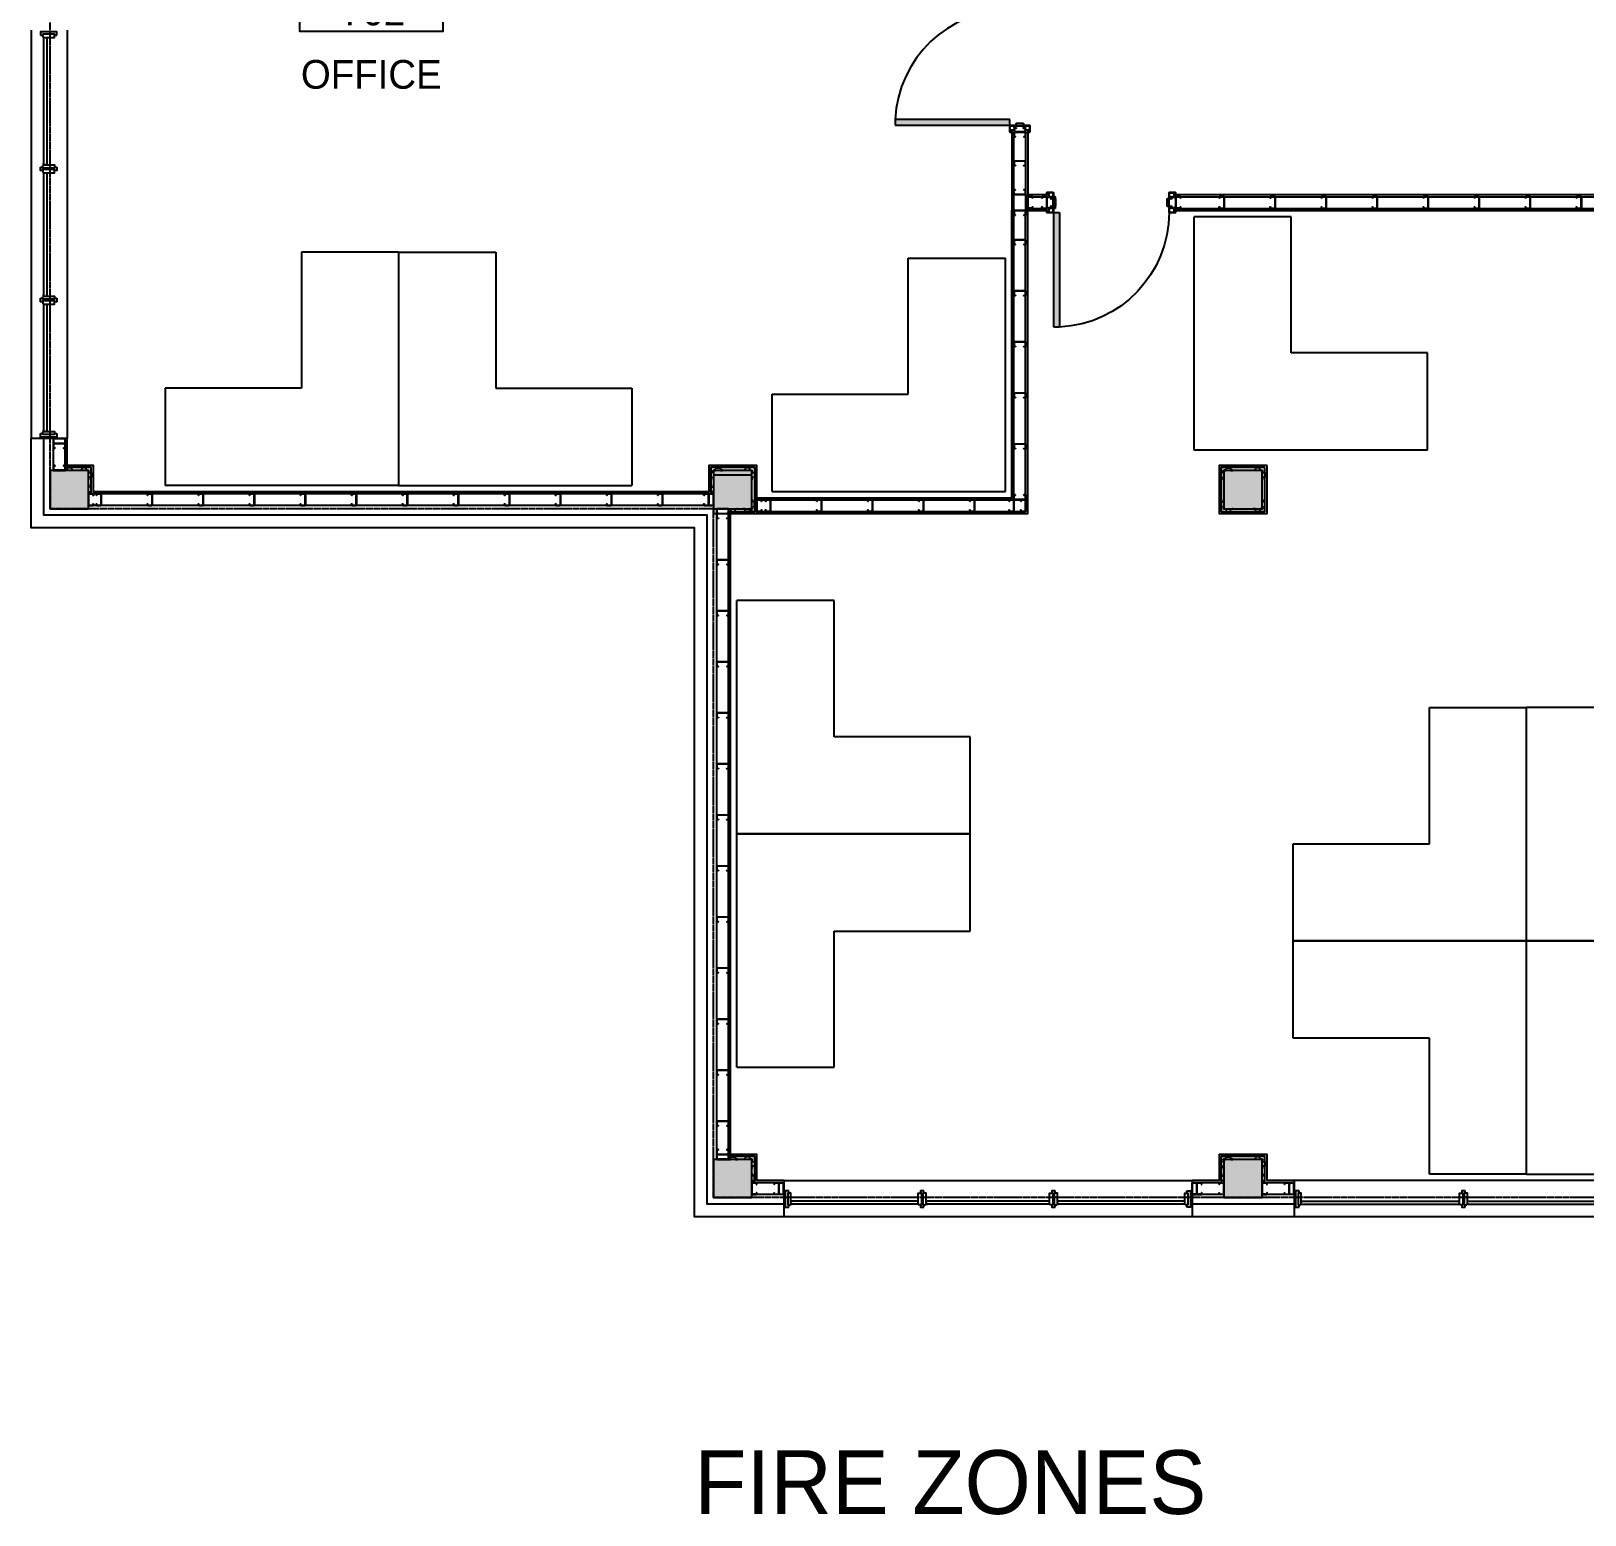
# Model space of a CAD drawing. Header units: millimetres. Extents: x 5414 to 278894, y 4264 to 146383.
# Drawn here: x 227414 to 239594, y 4264 to 15895 of the extents above; entities that cross this region are included whole.
import ezdxf
from ezdxf.enums import TextEntityAlignment as Align

# ---------------------------------------------------------------- set-up
doc = ezdxf.new("R2010")
doc.units = ezdxf.units.MM
doc.linetypes.add('Commercial Base Plan$0$ACAD_ISO02W100', pattern=[15, 12, -3])
for name, color, linetype in [('Commercial Base Plan$0$A-DR-INT', 6, 'Continuous'), ('Commercial Base Plan$0$A-GL-RMS-IDN', 6, 'Continuous'), ('Commercial Base Plan$0$A-PL-LAY-S', 6, 'Continuous'), ('Commercial Base Plan$0$I-FU-DSK', 6, 'Continuous')]:
    doc.layers.add(name, color=color, linetype=linetype)
doc.styles.add('Commercial Base Plan$0$STYLUS BT', font='stylu.ttf')

# ---------------------------------------------------------------- blocks, each defined once
blk = doc.blocks.new('Commercial Base Plan$0$wbFurringChanel 70x22')
blk.add_lwpolyline([(5, 3), (0, 3, 0.414214), (0, 2), (0, 0, 0.414214), (0, 0), (16, 0, 0.394412), (16, 0), (17, 22, -0.394412), (18, 22), (18, 22, -0.198912), (19, 22), (19, 21, 0.198912), (19, 21), (51, 21), (51, 21, 0.198912), (51, 21), (51, 22, -0.198912), (52, 22), (52, 22, -0.394412), (53, 22), (54, 0, 0.394412), (54, 0), (70, 0, 0.414214), (70, 0), (70, 2, 0.414214), (70, 2), (65, 2)], format="xyb")
blk = doc.blocks.new('Commercial Base Plan$0$wbC_Stud 92x38')
blk.add_lwpolyline([(-13, 38), (-3, 38, -0.414214), (0, 35), (0, 3, -0.414214), (-3, 0), (-89, 0, -0.414214), (-92, 3), (-92, 35, -0.414214), (-89, 38), (-79, 38), (-79, 37), (-89, 37, 0.414214), (-91, 35), (-91, 3, 0.414214), (-89, 1), (-3, 1, 0.414214), (-1, 3), (-1, 35, 0.414214), (-3, 37), (-13, 37)], format="xyb", close=True)
blk = doc.blocks.new('Commercial Base Plan$0$wbAluminJamb 127x44.5')
for p, q in [((-109.5, 39.25), (-127, 39.25)), ((-22.5, 56.5), (-17.5, 51.5)), ((0, 39.25), (-17.5, 39.25))]:
    blk.add_line(p, q)
at = {"color": 5}
for p, q in [((-47.5, 56.5), (-47.5, 66.5)), ((-22.5, 56.5), (-22.5, 66.5))]:
    blk.add_line(p, q, dxfattribs=at)
for points in [[(-127, 39.25), (-127, 12), (0, 12), (0, 39.25)], [(-22.5, 56.5), (-109.5, 56.5), (-109.5, 31.5), (-17.5, 31.5), (-17.5, 51.5)]]:
    blk.add_lwpolyline(points)
blk = doc.blocks.new('Commercial Base Plan$0$wbAluminMulion 127x44.5')
for p, q in [((-109.5, 13.625), (-127, 13.625)), ((-22.5, 30.875), (-17.5, 25.875)), ((0, 13.625), (-17.5, 13.625)), ((-22.5, -30.875), (-17.5, -25.875))]:
    blk.add_line(p, q)
at = {"color": 5}
for p, q in [((-47.5, 30.875), (-47.5, 40.875)), ((-22.5, 30.875), (-22.5, 40.875)), ((-47.5, -30.875), (-47.5, -40.875)), ((-22.5, -30.875), (-22.5, -40.875))]:
    blk.add_line(p, q, dxfattribs=at)
for points in [[(-127, 13.625), (-127, -13.625), (-109.5, -13.625)], [(-22.5, 30.875), (-109.5, 30.875), (-109.5, 5.875), (-17.5, 5.875), (-17.5, 25.875)], [(-17.5, -13.625), (0, -13.625), (0, 13.625)], [(-22.5, -30.875), (-109.5, -30.875), (-109.5, -5.875), (-17.5, -5.875), (-17.5, -25.875)]]:
    blk.add_lwpolyline(points)
blk = doc.blocks.new('Commercial Base Plan$0$wbW01Plan_5176x127(ro5200)')
for p, q in [((-5143.5, -22.5), (-3902.625, -22.5)), ((-5143.5, -47.5), (-3902.625, -47.5)), ((-3840.875, -22.5), (-2630.875, -22.5)), ((-3840.875, -47.5), (-2630.875, -47.5)), ((-1359.125, -22.5), (-2569.125, -22.5)), ((-1359.125, -47.5), (-2569.125, -47.5)), ((-56.5, -22.5), (-1297.375, -22.5)), ((-56.5, -47.5), (-1297.375, -47.5))]:
    blk.add_line(p, q)
at = {"rotation": 90}
for name, p in [('Commercial Base Plan$0$wbAluminMulion 127x44.5', (-3871.75, 0)), ('Commercial Base Plan$0$wbAluminMulion 127x44.5', (-2600, 0)), ('Commercial Base Plan$0$wbAluminMulion 127x44.5', (-1328.25, 0)), ('Commercial Base Plan$0$wbAluminJamb 127x44.5', (0, 0))]:
    blk.add_blockref(name, p, dxfattribs=at)
at = {"xscale": -1, "rotation": 270}
blk.add_blockref('Commercial Base Plan$0$wbAluminJamb 127x44.5', (-5200, 0), dxfattribs=at)
blk = doc.blocks.new('Commercial Base Plan$0$wbW02Plan_3176x127(ro3200)')
for p, q in [((-3143.5, -22.5), (-2145.375, -22.5)), ((-3143.5, -47.5), (-2145.375, -47.5)), ((-2083.625, -22.5), (-1116.375, -22.5)), ((-2083.625, -47.5), (-1116.375, -47.5)), ((-1054.625, -22.5), (-56.5, -22.5)), ((-1054.625, -47.5), (-56.5, -47.5))]:
    blk.add_line(p, q)
at = {"rotation": 90}
for name, p in [('Commercial Base Plan$0$wbAluminMulion 127x44.5', (-2114.5, 0)), ('Commercial Base Plan$0$wbAluminMulion 127x44.5', (-1085.5, 0)), ('Commercial Base Plan$0$wbAluminJamb 127x44.5', (0, 0))]:
    blk.add_blockref(name, p, dxfattribs=at)
at = {"xscale": -1, "rotation": 270}
blk.add_blockref('Commercial Base Plan$0$wbAluminJamb 127x44.5', (-3200, 0), dxfattribs=at)
blk = doc.blocks.new('Commercial Base Plan$0$att.RoomName&Number')
blk.add_lwpolyline([(-7.5, 0), (7.5, 0), (7.5, 5), (-7.5, 5)], close=True)
at = {"style": 'Commercial Base Plan$0$STYLUS BT'}
for tag, p in [('ROOM_NAME', (0, 9.5)), ('ROOM', (0, 2.5))]:
    blk.add_attdef(tag, text='', height=3, dxfattribs=at).set_placement(p, align=Align.MIDDLE)
blk = doc.blocks.new('Commercial Base Plan$0$wbDoorPlan 900x124(1010ro)')
for p, q in [((55, 976), (55, 77)), ((100, 976), (55, 976)), ((100, 77), (100, 976)), ((1, -35), (1, 35)), ((55, 77), (100, 77)), ((1009, -35), (1009, 35))]:
    blk.add_line(p, q)
for points in [[(9, 65), (2, 65, -0.414214), (1, 66), (1, 77, -0.414214), (2, 78), (50, 78, -0.414214), (51, 77), (51, 29, 0.414214), (52, 28), (66, 28, -0.414214), (67, 27), (67, -27, -0.414214), (66, -28), (52, -28, 0.414214), (51, -29), (51, -77, -0.414214), (50, -78), (2, -78, -0.414214), (1, -77), (1, -66, -0.414214), (2, -65), (9, -65), (9, -64), (2, -64, 0.414214), (0, -66), (0, -77, 0.414214), (2, -79), (50, -79, 0.414214), (52, -77), (52, -29), (66, -29, 0.414214), (68, -27), (68, 27, 0.414214), (66, 29), (52, 29), (52, 77, 0.414214), (50, 79), (2, 79, 0.414214), (0, 77), (0, 66, 0.414214), (2, 64), (9, 64)], [(1001, 65), (1008, 65, 0.414214), (1009, 66), (1009, 77, 0.414214), (1008, 78), (960, 78, 0.414214), (959, 77), (959, 29, -0.414214), (958, 28), (944, 28, 0.414214), (943, 27), (943, -27, 0.414214), (944, -28), (958, -28, -0.414214), (959, -29), (959, -77, 0.414214), (960, -78), (1008, -78, 0.414214), (1009, -77), (1009, -66, 0.414214), (1008, -65), (1001, -65), (1001, -64), (1008, -64, -0.414214), (1010, -66), (1010, -77, -0.414214), (1008, -79), (960, -79, -0.414214), (958, -77), (958, -29), (944, -29, -0.414214), (942, -27), (942, 27, -0.414214), (944, 29), (958, 29), (958, 77, -0.414214), (960, 79), (1008, 79, -0.414214), (1010, 77), (1010, 66, -0.414214), (1008, 64), (1001, 64)]]:
    blk.add_lwpolyline(points, format="xyb", close=True)
for points in [[(0, -34), (0, 34), (20, 45), (15, 51), (15, 77), (50, 77), (50, -77), (15, -77), (15, -52), (20, -45)], [(1010, -34), (1010, 34), (990, 45), (995, 51), (995, 77), (960, 77), (960, -77), (995, -77), (995, -52), (990, -45)]]:
    blk.add_lwpolyline(points, close=True)
for centre in [(35, 36), (975, 36), (35, -36), (975, -36)]:
    blk.add_circle(centre, 8)
blk.add_arc((59, 78), 899, 359.9419, 87.4119)
blk.add_solid([(55, 976), (100, 976), (55, 77), (100, 77)])
blk = doc.blocks.new('Commercial Base Plan$0$desk')
for p, q in [((0, 1829), (0, 0)), ((0, 1829), (762, 1829)), ((762, 1829), (762, 762)), ((762, 762), (1829, 762)), ((1829, 762), (1829, 0)), ((0, 0), (1829, 0))]:
    blk.add_line(p, q)

msp = doc.modelspace()

# ---------------------------------------------------------------- hatches: boundary and pattern name
at = {"layer": 'Commercial Base Plan$0$A-PL-LAY-S'}
for points in [[(227864, 12451.2), (227564, 12451.2), (227564, 12151.2), (227864, 12151.2)], [(233064, 12451.2), (232764, 12451.2), (232764, 12151.2), (233064, 12151.2)], [(237064, 12451.2), (236764, 12451.2), (236764, 12151.2), (237064, 12151.2)], [(233064, 7051.2), (232764, 7051.2), (232764, 6751.2), (233064, 6751.2)], [(237064, 7051.2), (236764, 7051.2), (236764, 6751.2), (237064, 6751.2)]]:
    msp.add_hatch(color=256, dxfattribs=at).paths.add_polyline_path(points)

# ---------------------------------------------------------------- linework, layer by layer
for p, q in [((227414, 15901.2), (227414, 12701.2)), ((227697, 15901.2), (227697, 12701.2)), ((235102, 15103.2), (235226, 15103.2)), ((235210, 15103.2), (235210, 14489.2)), ((235226, 14597.2), (235376, 14597.2)), ((235376, 14489.2), (235376, 14613.2)), ((236386, 14489.2), (236386, 14613.2)), ((227697, 12701.2), (227414, 12701.2)), ((232897, 7092.2), (232897, 7092.2)), ((233314, 6884.2), (236514, 6884.2)), ((233314, 6884.2), (233314, 6601.2)), ((236514, 6884.2), (236514, 6601.2)), ((242514, 6884.2), (237314, 6884.2)), ((237314, 6884.2), (237314, 6601.2)), ((236514, 6601.2), (233314, 6601.2)), ((242514, 6601.2), (237314, 6601.2))]:
    msp.add_line(p, q, dxfattribs=at)
at = {"layer": 'Commercial Base Plan$0$A-PL-LAY-S', "linetype": 'Commercial Base Plan$0$ACAD_ISO02W100'}
msp.add_lwpolyline([(264264, 26451.2), (264264, 12151.2), (259064, 12151.2), (259064, 6751.2), (232764, 6751.2), (232764, 12151.2), (227564, 12151.2), (227564, 26451.2), (232764, 26451.2), (232764, 31851.2), (259064, 31851.2), (259064, 26451.2), (264264, 26451.2)], dxfattribs=at)
at = {"layer": 'Commercial Base Plan$0$A-PL-LAY-S'}
for points in [[(233102, 12221.2), (235118, 12221.2), (235118, 15103.2)], [(235102, 15103.2), (235102, 14489.2)], [(235226, 15103.2), (235226, 14613.2), (235376, 14613.2)], [(233102, 12113.2), (235226, 12113.2), (235226, 14613.2)], [(235226, 14505.2), (235376, 14505.2)], [(236386, 14613.2), (247566, 14613.2)], [(236386, 14597.2), (247566, 14597.2)], [(236386, 14505.2), (247566, 14505.2)], [(233102, 12129.2), (235210, 12129.2), (235210, 14489.2)], [(233102, 12237.2), (235102, 12237.2), (235102, 14489.2)], [(235226, 14489.2), (235376, 14489.2)], [(236386, 14489.2), (247566, 14489.2)], [(233314, 6884.2), (233102, 6884.2), (233102, 7089.2), (232897, 7089.2), (232897, 12113.2), (233102, 12113.2), (233102, 12489.2), (232726, 12489.2), (232726, 12284.2), (227902, 12284.2), (227902, 12489.2), (227697, 12489.2), (227697, 12701.2)], [(227886, 12268.2), (227886, 12473.2), (227681, 12473.2)], [(232881, 12129.2), (233086, 12129.2), (233086, 12473.2), (232742, 12473.2), (232742, 12268.2)], [(233086, 6868.2), (233086, 7073.2), (232881, 7073.2)], [(237314, 6884.2), (237102, 6884.2), (237102, 7089.2), (236726, 7089.2), (236726, 6884.2), (236514, 6884.2)], [(237086, 6868.2), (237086, 7073.2), (236742, 7073.2), (236742, 6868.2)]]:
    msp.add_lwpolyline(points, dxfattribs=at)
at = {"layer": 'Commercial Base Plan$0$A-PL-LAY-S', "linetype": 'Continuous'}
for points in [[(233314, 6601.2), (232614, 6601.2), (232614, 12001.2), (227414, 12001.2), (227414, 12701.2)], [(233314, 6701.2), (232714, 6701.2), (232714, 12101.2), (227514, 12101.2), (227514, 12701.2)], [(227589, 12451.2), (227589, 12701.2)], [(227681, 12451.2), (227681, 12701.2)], [(232764, 12268.2), (227864, 12268.2)], [(232764, 12176.2), (227864, 12176.2)], [(232789, 7051.2), (232789, 12151.2)], [(232881, 7051.2), (232881, 12151.2)], [(233314, 6868.2), (233064, 6868.2)], [(236764, 6868.2), (236514, 6868.2)], [(237314, 6868.2), (237064, 6868.2)], [(233314, 6776.2), (233064, 6776.2)], [(236764, 6776.2), (236514, 6776.2)], [(237314, 6701.2), (236514, 6701.2)], [(237314, 6776.2), (237064, 6776.2)], [(237314, 6601.2), (236514, 6601.2)]]:
    msp.add_lwpolyline(points, dxfattribs=at)
at = {"layer": 'Commercial Base Plan$0$A-PL-LAY-S'}
for points in [[(227864, 12451.2), (227564, 12451.2), (227564, 12151.2), (227864, 12151.2)], [(233064, 12451.2), (232764, 12451.2), (232764, 12151.2), (233064, 12151.2)], [(237086, 12473.2), (236742, 12473.2), (236742, 12129.2), (237086, 12129.2)], [(237064, 12451.2), (236764, 12451.2), (236764, 12151.2), (237064, 12151.2)], [(233064, 12413.2), (232764, 12413.2), (232764, 12113.2), (233064, 12113.2)], [(233064, 7051.2), (232764, 7051.2), (232764, 6751.2), (233064, 6751.2)], [(237064, 7051.2), (236764, 7051.2), (236764, 6751.2), (237064, 6751.2)]]:
    msp.add_lwpolyline(points, close=True, dxfattribs=at)
at = {"layer": 'Commercial Base Plan$0$A-PL-LAY-S', "linetype": 'Continuous'}
msp.add_lwpolyline([(237102, 12489.2), (236726, 12489.2), (236726, 12113.2), (237102, 12113.2)], close=True, dxfattribs=at)

# ---------------------------------------------------------------- block references
at = {"layer": 'Commercial Base Plan$0$A-DR-INT', "rotation": 90.00000000000001}
msp.add_blockref('Commercial Base Plan$0$wbDoorPlan 900x124(1010ro)', (235164, 15103.2), dxfattribs=at)
at = {"layer": 'Commercial Base Plan$0$A-DR-INT', "xscale": -1, "rotation": 180}
msp.add_blockref('Commercial Base Plan$0$wbDoorPlan 900x124(1010ro)', (235376, 14551.2), dxfattribs=at)
at = {"layer": 'Commercial Base Plan$0$A-GL-RMS-IDN'}
ref = msp.add_blockref('Commercial Base Plan$0$att.RoomName&Number', (230080.7, 16268.5), dxfattribs=dict(at, xscale=75, yscale=75, zscale=75, rotation=180))
ref.add_attrib('ROOM', '702', dxfattribs={"layer": '0', "height": 225, "style": 'Commercial Base Plan$0$STYLUS BT'}).set_placement((230095.7, 16052.7), align=Align.MIDDLE)
ref.add_attrib('ROOM_NAME', 'OFFICE', dxfattribs={"layer": '0', "height": 225, "style": 'Commercial Base Plan$0$STYLUS BT'}).set_placement((230080.7, 15556), align=Align.MIDDLE)
at = {"layer": 'Commercial Base Plan$0$A-PL-LAY-S', "xscale": -1}
for name, p, rotation in [('Commercial Base Plan$0$wbW02Plan_3176x127(ro3200)', (227489, 12701.2), 90), ('Commercial Base Plan$0$wbC_Stud 92x38', (235226, 14597.2), 270), ('Commercial Base Plan$0$wbC_Stud 92x38', (236386, 14597.2), 270), ('Commercial Base Plan$0$wbFurringChanel 70x22', (232764, 12451.2), 90), ('Commercial Base Plan$0$wbFurringChanel 70x22', (236764, 12451.2), 90), ('Commercial Base Plan$0$wbFurringChanel 70x22', (227864, 12268.2), 270), ('Commercial Base Plan$0$wbFurringChanel 70x22', (233064, 12151.2), 270), ('Commercial Base Plan$0$wbC_Stud 92x38', (233102, 12221.2), 270), ('Commercial Base Plan$0$wbFurringChanel 70x22', (237064, 12151.2), 270), ('Commercial Base Plan$0$wbFurringChanel 70x22', (232881, 12151.2), 180), ('Commercial Base Plan$0$wbFurringChanel 70x22', (236764, 12151.2), 180), ('Commercial Base Plan$0$wbFurringChanel 70x22', (236764, 7051.2), 90), ('Commercial Base Plan$0$wbFurringChanel 70x22', (233064, 6868.2), 270), ('Commercial Base Plan$0$wbC_Stud 92x38', (233064, 6868.2), 270), ('Commercial Base Plan$0$wbC_Stud 92x38', (236514, 6868.2), 270), ('Commercial Base Plan$0$wbC_Stud 92x38', (236552, 6868.2), 270), ('Commercial Base Plan$0$wbFurringChanel 70x22', (237064, 6868.2), 270), ('Commercial Base Plan$0$wbC_Stud 92x38', (237064, 6868.2), 270)]:
    msp.add_blockref(name, p, dxfattribs=dict(at, rotation=rotation))
at = {"layer": 'Commercial Base Plan$0$A-PL-LAY-S'}
for name, p, rotation in [('Commercial Base Plan$0$wbC_Stud 92x38', (235118, 15103.2), 180), ('Commercial Base Plan$0$wbC_Stud 92x38', (235118, 14877.4), 180), ('Commercial Base Plan$0$wbC_Stud 92x38', (235376, 14597.2), 90.00000000000001), ('Commercial Base Plan$0$wbC_Stud 92x38', (235442, 14597.2), 90.00000000000001), ('Commercial Base Plan$0$wbC_Stud 92x38', (236766, 14597.2), 90.00000000000001), ('Commercial Base Plan$0$wbC_Stud 92x38', (237166, 14597.2), 90.00000000000001), ('Commercial Base Plan$0$wbC_Stud 92x38', (237566, 14597.2), 90.00000000000001), ('Commercial Base Plan$0$wbC_Stud 92x38', (237966, 14597.2), 90.00000000000001), ('Commercial Base Plan$0$wbC_Stud 92x38', (238366, 14597.2), 90.00000000000001), ('Commercial Base Plan$0$wbC_Stud 92x38', (238766, 14597.2), 90.00000000000001), ('Commercial Base Plan$0$wbC_Stud 92x38', (239166, 14597.2), 90.00000000000001), ('Commercial Base Plan$0$wbC_Stud 92x38', (239566, 14597.2), 90.00000000000001), ('Commercial Base Plan$0$wbC_Stud 92x38', (235118, 14489.9), 180), ('Commercial Base Plan$0$wbC_Stud 92x38', (235118, 14259.2), 180), ('Commercial Base Plan$0$wbC_Stud 92x38', (235118, 13859.2), 180), ('Commercial Base Plan$0$wbC_Stud 92x38', (235118, 13459.2), 180), ('Commercial Base Plan$0$wbC_Stud 92x38', (235118, 13059.2), 180), ('Commercial Base Plan$0$wbC_Stud 92x38', (227589, 12701.2), 180), ('Commercial Base Plan$0$wbC_Stud 92x38', (227589, 12663.2), 180), ('Commercial Base Plan$0$wbC_Stud 92x38', (235118, 12659.2), 180), ('Commercial Base Plan$0$wbFurringChanel 70x22', (227864, 12451.2), 270), ('Commercial Base Plan$0$wbFurringChanel 70x22', (233064, 12451.2), 270), ('Commercial Base Plan$0$wbFurringChanel 70x22', (237064, 12451.2), 270), ('Commercial Base Plan$0$wbFurringChanel 70x22', (232764, 12268.2), 90.00000000000001), ('Commercial Base Plan$0$wbC_Stud 92x38', (227864, 12176.2), 270), ('Commercial Base Plan$0$wbC_Stud 92x38', (227964, 12268.2), 90.00000000000001), ('Commercial Base Plan$0$wbC_Stud 92x38', (227964, 12268.2), 90.00000000000001), ('Commercial Base Plan$0$wbC_Stud 92x38', (228364, 12268.2), 90.00000000000001), ('Commercial Base Plan$0$wbC_Stud 92x38', (228764, 12268.2), 90.00000000000001), ('Commercial Base Plan$0$wbC_Stud 92x38', (229164, 12268.2), 90.00000000000001), ('Commercial Base Plan$0$wbC_Stud 92x38', (229564, 12268.2), 90.00000000000001), ('Commercial Base Plan$0$wbC_Stud 92x38', (229964, 12268.2), 90.00000000000001), ('Commercial Base Plan$0$wbC_Stud 92x38', (230364, 12268.2), 90.00000000000001), ('Commercial Base Plan$0$wbC_Stud 92x38', (230764, 12268.2), 90.00000000000001), ('Commercial Base Plan$0$wbC_Stud 92x38', (231164, 12268.2), 90.00000000000001), ('Commercial Base Plan$0$wbC_Stud 92x38', (231564, 12268.2), 90.00000000000001), ('Commercial Base Plan$0$wbC_Stud 92x38', (231964, 12268.2), 90.00000000000001), ('Commercial Base Plan$0$wbC_Stud 92x38', (232364, 12268.2), 90.00000000000001), ('Commercial Base Plan$0$wbC_Stud 92x38', (232726, 12268.2), 90.00000000000001), ('Commercial Base Plan$0$wbC_Stud 92x38', (232764, 12268.2), 90.00000000000001), ('Commercial Base Plan$0$wbC_Stud 92x38', (233210, 12221.2), 90.00000000000001), ('Commercial Base Plan$0$wbC_Stud 92x38', (233610, 12221.2), 90.00000000000001), ('Commercial Base Plan$0$wbC_Stud 92x38', (234010, 12221.2), 90.00000000000001), ('Commercial Base Plan$0$wbC_Stud 92x38', (234410, 12221.2), 90.00000000000001), ('Commercial Base Plan$0$wbC_Stud 92x38', (234810, 12221.2), 90.00000000000001), ('Commercial Base Plan$0$wbC_Stud 92x38', (235118, 12221.2), 90.00000000000001), ('Commercial Base Plan$0$wbC_Stud 92x38', (235210, 12221.2), 90.00000000000001), ('Commercial Base Plan$0$wbFurringChanel 70x22', (236764, 12151.2), 90.00000000000001), ('Commercial Base Plan$0$wbC_Stud 92x38', (232789, 12151.2), 180), ('Commercial Base Plan$0$wbC_Stud 92x38', (232789, 12113.2), 180), ('Commercial Base Plan$0$wbFurringChanel 70x22', (233064, 12151.2), 180), ('Commercial Base Plan$0$wbFurringChanel 70x22', (237064, 12151.2), 180), ('Commercial Base Plan$0$wbC_Stud 92x38', (232789, 11751.2), 180), ('Commercial Base Plan$0$wbC_Stud 92x38', (232789, 11351.2), 180), ('Commercial Base Plan$0$wbC_Stud 92x38', (232789, 10951.2), 180), ('Commercial Base Plan$0$wbC_Stud 92x38', (232789, 10551.2), 180), ('Commercial Base Plan$0$wbC_Stud 92x38', (232789, 10151.2), 180), ('Commercial Base Plan$0$wbC_Stud 92x38', (232789, 9751.2), 180), ('Commercial Base Plan$0$wbC_Stud 92x38', (232789, 9351.2), 180), ('Commercial Base Plan$0$wbC_Stud 92x38', (232789, 8951.2), 180), ('Commercial Base Plan$0$wbC_Stud 92x38', (232789, 8551.2), 180), ('Commercial Base Plan$0$wbC_Stud 92x38', (232789, 8151.2), 180), ('Commercial Base Plan$0$wbC_Stud 92x38', (232789, 7751.2), 180), ('Commercial Base Plan$0$wbC_Stud 92x38', (232789, 7351.2), 180), ('Commercial Base Plan$0$wbFurringChanel 70x22', (233064, 7051.2), 270), ('Commercial Base Plan$0$wbFurringChanel 70x22', (237064, 7051.2), 270), ('Commercial Base Plan$0$wbC_Stud 92x38', (233276, 6868.2), 90.00000000000001), ('Commercial Base Plan$0$wbC_Stud 92x38', (233314, 6868.2), 90.00000000000001), ('Commercial Base Plan$0$wbC_Stud 92x38', (236764, 6868.2), 90.00000000000001), ('Commercial Base Plan$0$wbFurringChanel 70x22', (236764, 6868.2), 90.00000000000001), ('Commercial Base Plan$0$wbC_Stud 92x38', (237276, 6868.2), 90.00000000000001), ('Commercial Base Plan$0$wbC_Stud 92x38', (237314, 6868.2), 90.00000000000001), ('Commercial Base Plan$0$wbW02Plan_3176x127(ro3200)', (233314, 6676.2), 180), ('Commercial Base Plan$0$wbW01Plan_5176x127(ro5200)', (237314, 6676.2), 180)]:
    msp.add_blockref(name, p, dxfattribs=dict(at, rotation=rotation))
at = {"layer": 'Commercial Base Plan$0$A-PL-LAY-S', "xscale": -1}
for name, p in [('Commercial Base Plan$0$wbC_Stud 92x38', (235118, 14613.6)), ('Commercial Base Plan$0$wbC_Stud 92x38', (227589, 12451.2)), ('Commercial Base Plan$0$wbFurringChanel 70x22', (227751, 12451.2)), ('Commercial Base Plan$0$wbFurringChanel 70x22', (227864, 12451.2)), ('Commercial Base Plan$0$wbFurringChanel 70x22', (233064, 12451.2)), ('Commercial Base Plan$0$wbFurringChanel 70x22', (237064, 12451.2)), ('Commercial Base Plan$0$wbC_Stud 92x38', (235118, 12221.2)), ('Commercial Base Plan$0$wbC_Stud 92x38', (232789, 7089.2)), ('Commercial Base Plan$0$wbC_Stud 92x38', (232789, 7051.2)), ('Commercial Base Plan$0$wbFurringChanel 70x22', (233064, 7051.2)), ('Commercial Base Plan$0$wbFurringChanel 70x22', (237064, 7051.2))]:
    msp.add_blockref(name, p, dxfattribs=at)
at = {"layer": 'Commercial Base Plan$0$A-PL-LAY-S'}
for p in [(232764, 12451.2), (236764, 12451.2), (232881, 7051.2), (236764, 7051.2)]:
    msp.add_blockref('Commercial Base Plan$0$wbFurringChanel 70x22', p, dxfattribs=at)
at = {"layer": 'Commercial Base Plan$0$I-FU-DSK', "xscale": -1}
for p, rotation in [((236530, 12610.2), 270), ((232947, 9601.7), 270), ((239136.5, 8763.2), 270), ((232947, 9601.7), 180), ((239136.5, 8763.2), 180)]:
    msp.add_blockref('Commercial Base Plan$0$desk', p, dxfattribs=dict(at, rotation=rotation))
msp.add_blockref('Commercial Base Plan$0$desk', (230294.6, 12334.2), dxfattribs=at)
at = {"layer": 'Commercial Base Plan$0$I-FU-DSK'}
msp.add_blockref('Commercial Base Plan$0$desk', (230294.6, 12334.2), dxfattribs=at)
for p, rotation in [((235052, 12287.2), 90.00000000000001), ((239136.5, 8763.2), 90.00000000000001), ((239136.5, 8763.2), 180)]:
    msp.add_blockref('Commercial Base Plan$0$desk', p, dxfattribs=dict(at, rotation=rotation))

# ---------------------------------------------------------------- texts
at = {"layer": 'Commercial Base Plan$0$A-GL-RMS-IDN', "style": 'Commercial Base Plan$0$STYLUS BT'}
msp.add_text('FIRE ZONES', height=500, dxfattribs=at).set_placement((232614, 4271.2))

doc.saveas('drawing.dxf')
